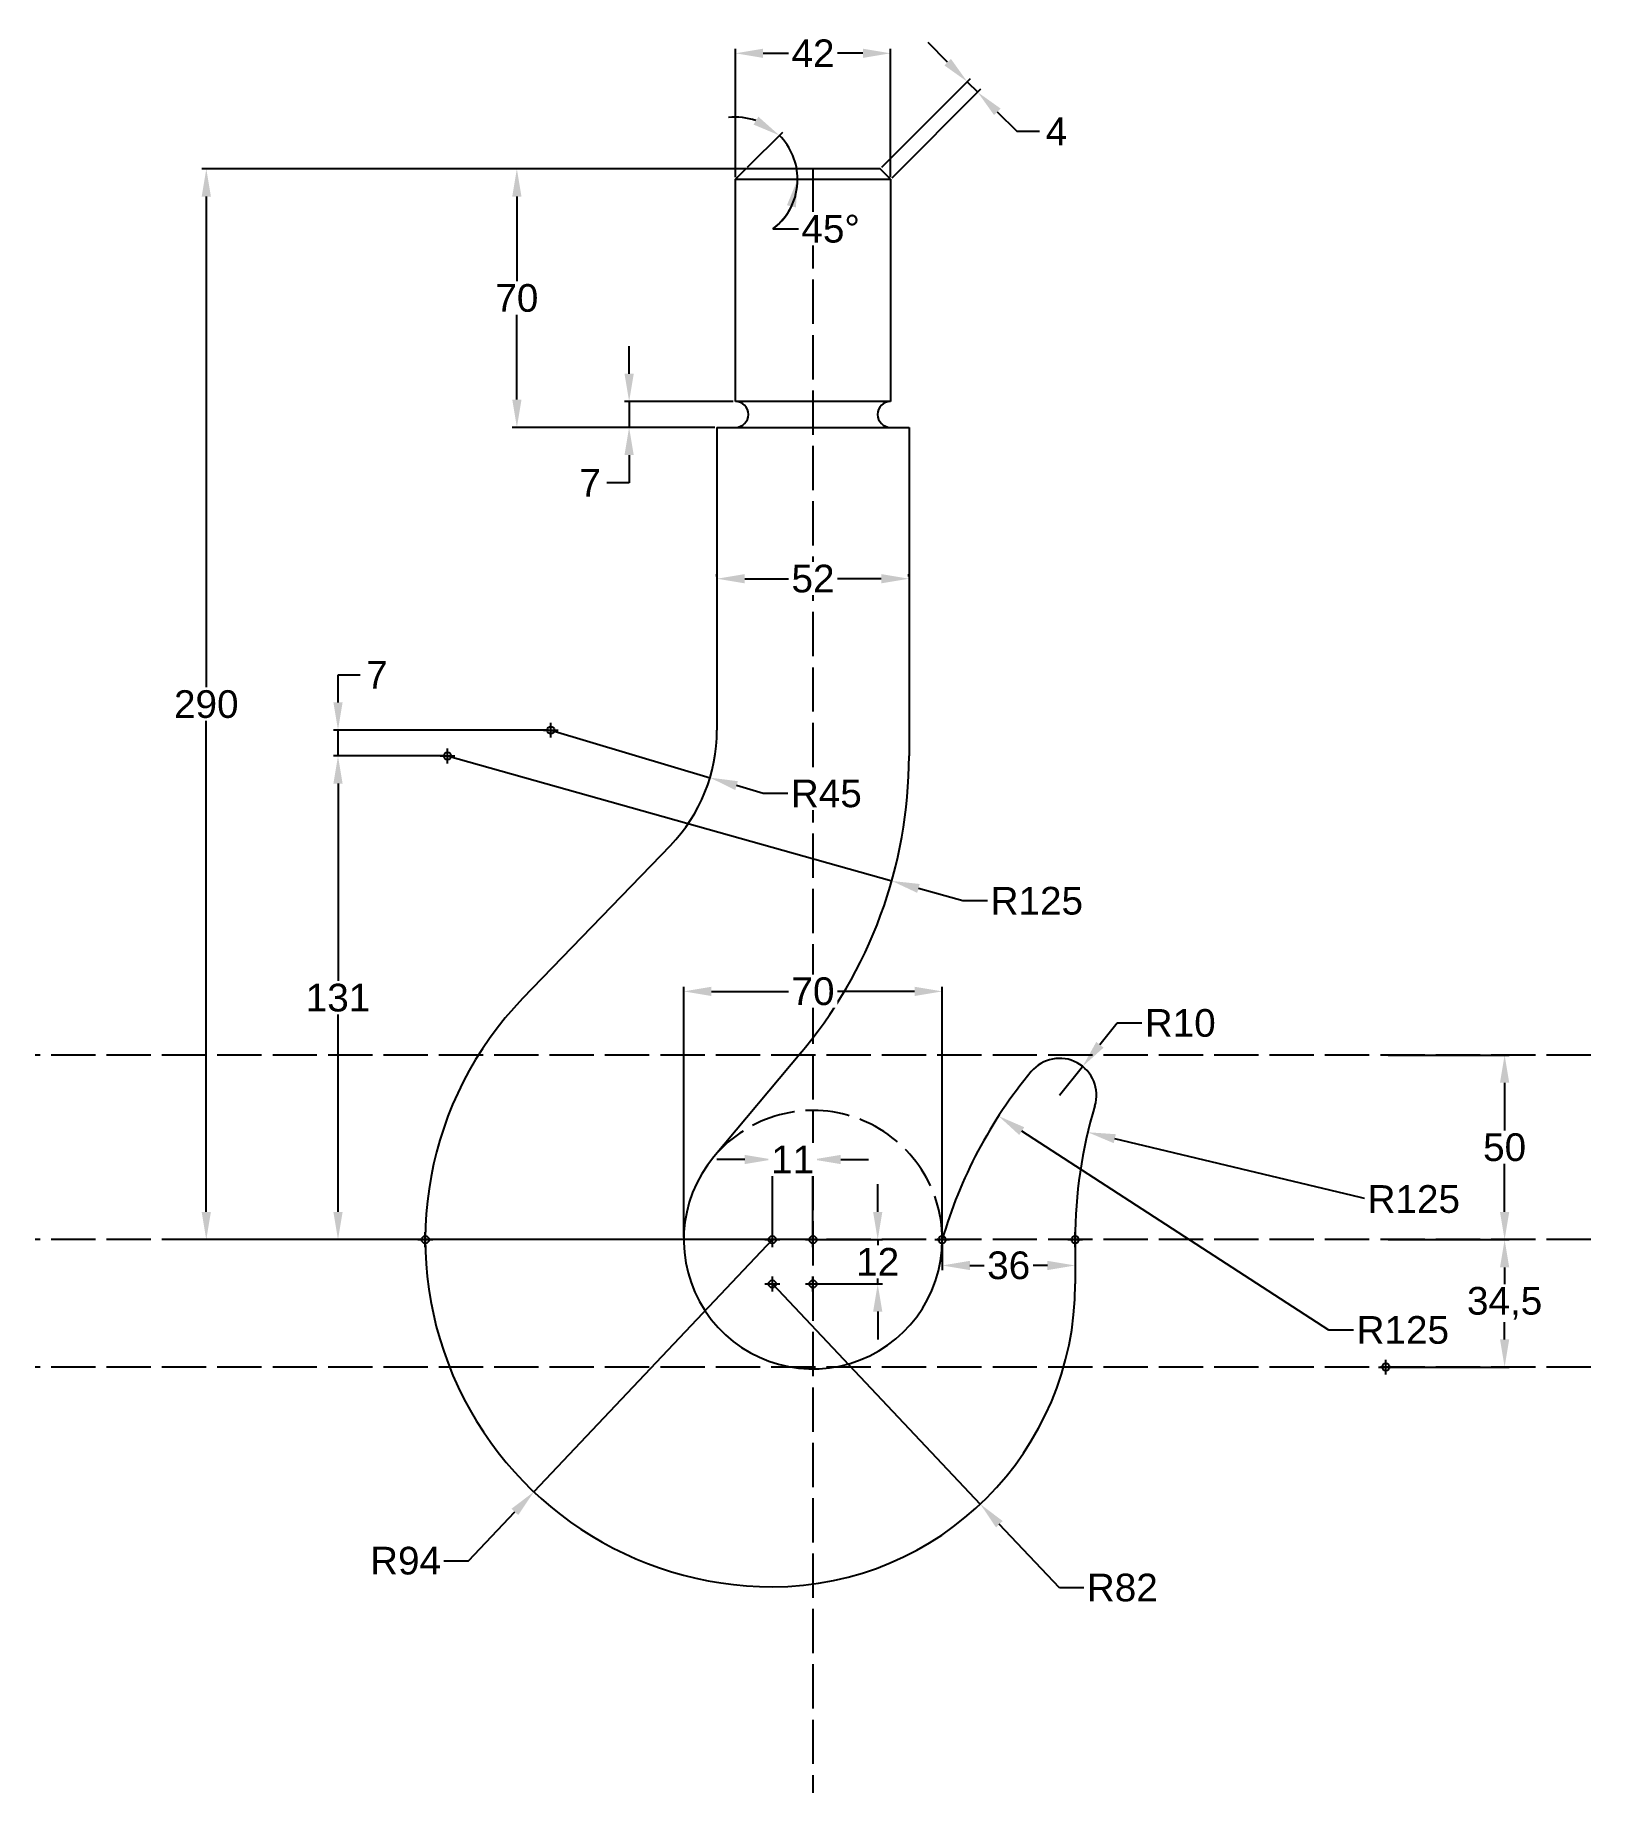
# Model space of a CAD drawing. Header units: millimetres. Extents: x 2958 to 3380, y 1514 to 1990.
import ezdxf

# ---------------------------------------------------------------- set-up
doc = ezdxf.new("R2010")
doc.units = ezdxf.units.MM
doc.header["$PDMODE"] = 34
doc.header["$PDSIZE"] = 2
doc.linetypes.add('ACAD_ISO02W100', pattern=[15, 12, -3])
doc.layers.add('dim', color=1, linetype='Continuous')
doc.layers.add('dot lines', color=6, linetype='ACAD_ISO02W100')
doc.styles.get("Standard").update_dxf_attribs({"font": 'arial.ttf'})
doc.dimstyles.new('ISO-25', dxfattribs={"dimtxt": 7.5, "dimasz": 7.5, "dimexe": 1.25, "dimexo": 0.625, "dimtad": 0, "dimtih": 1, "dimtoh": 1, "dimtxsty": 'Standard', "dimcen": 0, "dimadec": 0, "dimazin": 0, "dimtfac": 1, "dimtmove": 0, "dimatfit": 3, "dimfxl": 1, "dimtfill": 1, "dimarcsym": 0})

# ---------------------------------------------------------------- blocks, each defined once
blk = doc.blocks.new('*D15')
at = {"layer": 'Defpoints', "color": 0, "transparency": 16777216}
for p in [(3190.1, 1984.7), (3148.1, 1950.57), (3190.1, 1950.57)]:
    blk.add_point(p, dxfattribs=at)
at = {"layer": 'dim', "color": 0, "lineweight": -2, "transparency": 16777216}
for p, q in [((3148.1, 1951.2), (3148.1, 1985.95)), ((3190.1, 1951.2), (3190.1, 1985.95)), ((3155.6, 1984.7), (3162.99, 1984.7)), ((3182.6, 1984.7), (3175.21, 1984.7))]:
    blk.add_line(p, q, dxfattribs=at)
at = {"layer": 'dim', "color": 0, "transparency": 16777216}
for points in [[(3155.6, 1985.95), (3155.6, 1983.45), (3148.1, 1984.7)], [(3182.6, 1985.95), (3182.6, 1983.45), (3190.1, 1984.7)]]:
    blk.add_solid(points, dxfattribs=at)
at = {"layer": 'dim', "color": 0, "transparency": 16777216, "insert": (3169.1, 1984.7), "char_height": 7.5, "attachment_point": 5, "bg_fill": 3, "box_fill_scale": 1.1, "bg_fill_color": 256, "bg_fill_true_color": 13158600, "bg_fill_transparency": 0}
blk.add_mtext('42', dxfattribs=at)
blk = doc.blocks.new('*D16')
at = {"layer": 'Defpoints', "color": 0, "transparency": 16777216}
for p in [(3150.93, 1953.4), (3088.9, 1883.4), (3143.1, 1883.4)]:
    blk.add_point(p, dxfattribs=at)
at = {"layer": 'dim', "color": 0, "lineweight": -2, "transparency": 16777216}
for p, q in [((3150.31, 1953.4), (3087.65, 1953.4)), ((3088.9, 1945.9), (3088.9, 1922.85)), ((3088.9, 1890.9), (3088.9, 1913.95)), ((3142.48, 1883.4), (3087.65, 1883.4))]:
    blk.add_line(p, q, dxfattribs=at)
at = {"layer": 'dim', "color": 0, "transparency": 16777216}
for points in [[(3087.65, 1945.9), (3090.15, 1945.9), (3088.9, 1953.4)], [(3087.65, 1890.9), (3090.15, 1890.9), (3088.9, 1883.4)]]:
    blk.add_solid(points, dxfattribs=at)
at = {"layer": 'dim', "color": 0, "transparency": 16777216, "insert": (3088.9, 1918.4), "char_height": 7.5, "attachment_point": 5, "bg_fill": 3, "box_fill_scale": 1.1, "bg_fill_color": 256, "bg_fill_true_color": 13158600, "bg_fill_transparency": 0}
blk.add_mtext('70', dxfattribs=at)
blk = doc.blocks.new('*D17')
at = {"layer": 'Defpoints', "color": 0, "transparency": 16777216}
for p in [(3213.7, 1974.17), (3187.27, 1953.4), (3190.1, 1950.57)]:
    blk.add_point(p, dxfattribs=at)
at = {"layer": 'dim', "color": 0, "lineweight": -2, "transparency": 16777216}
for p, q in [((3205.57, 1982.31), (3200.27, 1987.61)), ((3187.72, 1953.84), (3211.76, 1977.89)), ((3210.88, 1977), (3213.7, 1974.17)), ((3190.54, 1951.01), (3214.59, 1975.06)), ((3219.01, 1968.87), (3224.31, 1963.57)), ((3224.31, 1963.57), (3231.81, 1963.57))]:
    blk.add_line(p, q, dxfattribs=at)
at = {"layer": 'dim', "color": 0, "transparency": 16777216}
for points in [[(3206.46, 1983.19), (3204.69, 1981.42), (3210.88, 1977)], [(3219.89, 1969.75), (3218.12, 1967.99), (3213.7, 1974.17)]]:
    blk.add_solid(points, dxfattribs=at)
at = {"layer": 'dim', "color": 0, "transparency": 16777216, "insert": (3235.03, 1963.57), "char_height": 7.5, "attachment_point": 5, "bg_fill": 3, "box_fill_scale": 1.1, "bg_fill_color": 256, "bg_fill_true_color": 13158600, "bg_fill_transparency": 0}
blk.add_mtext('4', dxfattribs=at)
blk = doc.blocks.new('*D18')
at = {"layer": 'Defpoints', "color": 0, "transparency": 16777216}
for p in [(3162.68, 1958.99), (3150.93, 1953.4), (3148.1, 1950.57), (3148.1, 1950.57), (3190.1, 1950.57)]:
    blk.add_point(p, dxfattribs=at)
at = {"layer": 'dim', "color": 0, "lineweight": -2, "transparency": 16777216}
for p, q in [((3151.37, 1953.84), (3160.89, 1963.36)), ((3158.25, 1937.14), (3165.75, 1937.14))]:
    blk.add_line(p, q, dxfattribs=at)
for start, end in [(70.7473, 96.4946), (0, 45), (307.0761, 0), (308.5054, 334.2527)]:
    blk.add_arc((3148.1, 1950.57), 16.83, start, end, dxfattribs=at)
at = {"layer": 'dim', "color": 0, "transparency": 16777216}
for points in [[(3154.32, 1967.52), (3152.99, 1965.4), (3160, 1962.47)], [(3162.04, 1943.54), (3164.48, 1942.98), (3164.93, 1950.57)]]:
    blk.add_solid(points, dxfattribs=at)
at = {"layer": 'dim', "color": 0, "transparency": 16777216, "insert": (3173.88, 1937.14), "char_height": 7.5, "attachment_point": 5, "bg_fill": 3, "box_fill_scale": 1.1, "bg_fill_color": 256, "bg_fill_true_color": 13158600, "bg_fill_transparency": 0}
blk.add_mtext('45°', dxfattribs=at)
blk = doc.blocks.new('*D19')
at = {"layer": 'Defpoints', "color": 0, "transparency": 16777216}
for p in [(3148.1, 1890.4), (3119.3, 1883.4), (3143.1, 1883.4)]:
    blk.add_point(p, dxfattribs=at)
at = {"layer": 'dim', "color": 0, "lineweight": -2, "transparency": 16777216}
for p, q in [((3119.3, 1897.9), (3119.3, 1905.4)), ((3147.48, 1890.4), (3118.05, 1890.4)), ((3119.3, 1890.4), (3119.3, 1883.4)), ((3142.48, 1883.4), (3118.05, 1883.4)), ((3119.3, 1875.9), (3119.3, 1868.4)), ((3119.3, 1868.4), (3111.8, 1868.4))]:
    blk.add_line(p, q, dxfattribs=at)
at = {"layer": 'dim', "color": 0, "transparency": 16777216}
for points in [[(3118.05, 1897.9), (3120.55, 1897.9), (3119.3, 1890.4)], [(3118.05, 1875.9), (3120.55, 1875.9), (3119.3, 1883.4)]]:
    blk.add_solid(points, dxfattribs=at)
at = {"layer": 'dim', "color": 0, "transparency": 16777216, "insert": (3108.75, 1868.4), "char_height": 7.5, "attachment_point": 5, "bg_fill": 3, "box_fill_scale": 1.1, "bg_fill_color": 256, "bg_fill_true_color": 13158600, "bg_fill_transparency": 0}
blk.add_mtext('7', dxfattribs=at)
blk = doc.blocks.new('*D20')
at = {"layer": 'Defpoints', "color": 0, "transparency": 16777216}
for p in [(3143.1, 1842.4), (3195.1, 1842.4), (3195.1, 1842.4)]:
    blk.add_point(p, dxfattribs=at)
at = {"layer": 'dim', "color": 0, "lineweight": -2, "transparency": 16777216}
for p, q in [((3143.1, 1843.02), (3143.1, 1843.65)), ((3150.6, 1842.4), (3163.14, 1842.4)), ((3187.6, 1842.4), (3175.06, 1842.4)), ((3195.1, 1843.02), (3195.1, 1843.65))]:
    blk.add_line(p, q, dxfattribs=at)
at = {"layer": 'dim', "color": 0, "transparency": 16777216}
for points in [[(3150.6, 1843.65), (3150.6, 1841.15), (3143.1, 1842.4)], [(3187.6, 1843.65), (3187.6, 1841.15), (3195.1, 1842.4)]]:
    blk.add_solid(points, dxfattribs=at)
at = {"layer": 'dim', "color": 0, "transparency": 16777216, "insert": (3169.1, 1842.4), "char_height": 7.5, "attachment_point": 5, "bg_fill": 3, "box_fill_scale": 1.1, "bg_fill_color": 256, "bg_fill_true_color": 13158600, "bg_fill_transparency": 0}
blk.add_mtext('52', dxfattribs=at)
blk = doc.blocks.new('*D21')
at = {"layer": 'Defpoints', "color": 0, "transparency": 16777216}
for p in [(3169.1, 1953.4), (3004.79, 1663.4), (3169.1, 1663.4)]:
    blk.add_point(p, dxfattribs=at)
at = {"layer": 'dim', "color": 0, "lineweight": -2, "transparency": 16777216}
for p, q in [((3168.48, 1953.4), (3003.54, 1953.4)), ((3004.79, 1945.9), (3004.79, 1812.85)), ((3004.79, 1670.9), (3004.79, 1803.95)), ((3168.48, 1663.4), (3003.54, 1663.4))]:
    blk.add_line(p, q, dxfattribs=at)
at = {"layer": 'dim', "color": 0, "transparency": 16777216}
for points in [[(3003.54, 1945.9), (3006.04, 1945.9), (3004.79, 1953.4)], [(3003.54, 1670.9), (3006.04, 1670.9), (3004.79, 1663.4)]]:
    blk.add_solid(points, dxfattribs=at)
at = {"layer": 'dim', "color": 0, "transparency": 16777216, "insert": (3004.79, 1808.4), "char_height": 7.5, "attachment_point": 5, "bg_fill": 3, "box_fill_scale": 1.1, "bg_fill_color": 256, "bg_fill_true_color": 13158600, "bg_fill_transparency": 0}
blk.add_mtext('290', dxfattribs=at)
blk = doc.blocks.new('*D22')
at = {"layer": 'Defpoints', "color": 0, "transparency": 16777216}
for p in [(3040.46, 1794.4), (3070.1, 1794.4), (3169.1, 1663.4)]:
    blk.add_point(p, dxfattribs=at)
at = {"layer": 'dim', "color": 0, "lineweight": -2, "transparency": 16777216}
for p, q in [((3069.48, 1794.4), (3039.21, 1794.4)), ((3040.46, 1786.9), (3040.46, 1733.36)), ((3040.46, 1670.9), (3040.46, 1724.44)), ((3168.48, 1663.4), (3039.21, 1663.4))]:
    blk.add_line(p, q, dxfattribs=at)
at = {"layer": 'dim', "color": 0, "transparency": 16777216}
for points in [[(3039.21, 1786.9), (3041.71, 1786.9), (3040.46, 1794.4)], [(3039.21, 1670.9), (3041.71, 1670.9), (3040.46, 1663.4)]]:
    blk.add_solid(points, dxfattribs=at)
at = {"layer": 'dim', "color": 0, "transparency": 16777216, "insert": (3040.46, 1728.9), "char_height": 7.5, "attachment_point": 5, "bg_fill": 3, "box_fill_scale": 1.1, "bg_fill_color": 256, "bg_fill_true_color": 13158600, "bg_fill_transparency": 0}
blk.add_mtext('131', dxfattribs=at)
blk = doc.blocks.new('*D23')
at = {"layer": 'Defpoints', "color": 0, "transparency": 16777216}
for p in [(3040.46, 1801.4), (3098.1, 1801.4), (3070.1, 1794.4)]:
    blk.add_point(p, dxfattribs=at)
at = {"layer": 'dim', "color": 0, "lineweight": -2, "transparency": 16777216}
for p, q in [((3040.46, 1808.9), (3040.46, 1816.4)), ((3040.46, 1816.4), (3047.96, 1816.4)), ((3097.48, 1801.4), (3039.21, 1801.4)), ((3040.46, 1794.4), (3040.46, 1801.4)), ((3069.48, 1794.4), (3039.21, 1794.4)), ((3040.46, 1786.9), (3040.46, 1779.4))]:
    blk.add_line(p, q, dxfattribs=at)
at = {"layer": 'dim', "color": 0, "transparency": 16777216}
for points in [[(3039.21, 1808.9), (3041.71, 1808.9), (3040.46, 1801.4)], [(3039.21, 1786.9), (3041.71, 1786.9), (3040.46, 1794.4)]]:
    blk.add_solid(points, dxfattribs=at)
at = {"layer": 'dim', "color": 0, "transparency": 16777216, "insert": (3051.01, 1816.4), "char_height": 7.5, "attachment_point": 5, "bg_fill": 3, "box_fill_scale": 1.1, "bg_fill_color": 256, "bg_fill_true_color": 13158600, "bg_fill_transparency": 0}
blk.add_mtext('7', dxfattribs=at)
blk = doc.blocks.new('*D24')
at = {"layer": 'Defpoints', "color": 0, "transparency": 16777216}
for p in [(3204.1, 1730.64), (3134.1, 1663.4), (3204.1, 1663.4)]:
    blk.add_point(p, dxfattribs=at)
at = {"layer": 'dim', "color": 0, "lineweight": -2, "transparency": 16777216}
for p, q in [((3134.1, 1664.02), (3134.1, 1731.89)), ((3141.6, 1730.64), (3163.15, 1730.64)), ((3196.6, 1730.64), (3175.06, 1730.64)), ((3204.1, 1664.02), (3204.1, 1731.89))]:
    blk.add_line(p, q, dxfattribs=at)
at = {"layer": 'dim', "color": 0, "transparency": 16777216}
for points in [[(3141.6, 1731.89), (3141.6, 1729.39), (3134.1, 1730.64)], [(3196.6, 1731.89), (3196.6, 1729.39), (3204.1, 1730.64)]]:
    blk.add_solid(points, dxfattribs=at)
at = {"layer": 'dim', "color": 0, "transparency": 16777216, "insert": (3169.1, 1730.64), "char_height": 7.5, "attachment_point": 5, "bg_fill": 3, "box_fill_scale": 1.1, "bg_fill_color": 256, "bg_fill_true_color": 13158600, "bg_fill_transparency": 0}
blk.add_mtext('70', dxfattribs=at)
blk = doc.blocks.new('*D25')
at = {"layer": 'Defpoints', "color": 0, "transparency": 16777216}
for p in [(3158.1, 1663.4), (3169.1, 1663.4)]:
    blk.add_point(p, dxfattribs=at)
at = {"layer": 'dim', "color": 0, "lineweight": -2, "transparency": 16777216}
for p, q in [((3158.1, 1664.02), (3158.1, 1686.36)), ((3169.1, 1664.02), (3169.1, 1686.36)), ((3150.6, 1685.11), (3143.1, 1685.11)), ((3158.1, 1685.11), (3158.68, 1685.11)), ((3169.1, 1685.11), (3168.52, 1685.11)), ((3176.6, 1685.11), (3184.1, 1685.11))]:
    blk.add_line(p, q, dxfattribs=at)
at = {"layer": 'dim', "color": 0, "transparency": 16777216}
for points in [[(3150.6, 1686.36), (3150.6, 1683.86), (3158.1, 1685.11)], [(3176.6, 1686.36), (3176.6, 1683.86), (3169.1, 1685.11)]]:
    blk.add_solid(points, dxfattribs=at)
at = {"layer": 'dim', "color": 0, "transparency": 16777216, "insert": (3163.6, 1685.11), "char_height": 7.5, "attachment_point": 5, "bg_fill": 3, "box_fill_scale": 1.1, "bg_fill_color": 256, "bg_fill_true_color": 13158600, "bg_fill_transparency": 0}
blk.add_mtext('11', dxfattribs=at)
at = {"layer": 'Defpoints', "color": 0, "transparency": 16777216}
blk.add_point((3158.1, 1685.11), dxfattribs=at)
blk = doc.blocks.new('*D26')
at = {"layer": 'Defpoints', "color": 0, "transparency": 16777216}
for p in [(3169.1, 1663.4), (3169.1, 1651.4)]:
    blk.add_point(p, dxfattribs=at)
at = {"layer": 'dim', "color": 0, "lineweight": -2, "transparency": 16777216}
for p, q in [((3186.63, 1670.9), (3186.63, 1678.4)), ((3169.73, 1663.4), (3187.88, 1663.4)), ((3186.63, 1663.4), (3186.63, 1661.79)), ((3186.63, 1651.4), (3186.63, 1653.01)), ((3169.73, 1651.4), (3187.88, 1651.4)), ((3186.63, 1643.9), (3186.63, 1636.4))]:
    blk.add_line(p, q, dxfattribs=at)
at = {"layer": 'dim', "color": 0, "transparency": 16777216}
for points in [[(3185.38, 1670.9), (3187.88, 1670.9), (3186.63, 1663.4)], [(3185.38, 1643.9), (3187.88, 1643.9), (3186.63, 1651.4)]]:
    blk.add_solid(points, dxfattribs=at)
at = {"layer": 'dim', "color": 0, "transparency": 16777216, "insert": (3186.63, 1657.4), "char_height": 7.5, "attachment_point": 5, "bg_fill": 3, "box_fill_scale": 1.1, "bg_fill_color": 256, "bg_fill_true_color": 13158600, "bg_fill_transparency": 0}
blk.add_mtext('12', dxfattribs=at)
at = {"layer": 'Defpoints', "color": 0, "transparency": 16777216}
blk.add_point((3186.63, 1651.4), dxfattribs=at)
blk = doc.blocks.new('*D27')
at = {"layer": 'Defpoints', "color": 0, "transparency": 16777216}
for p in [(3204.1, 1663.4), (3240.1, 1663.4), (3240.1, 1656.41)]:
    blk.add_point(p, dxfattribs=at)
at = {"layer": 'dim', "color": 0, "lineweight": -2, "transparency": 16777216}
for p, q in [((3204.1, 1662.77), (3204.1, 1655.16)), ((3240.1, 1662.77), (3240.1, 1655.16)), ((3211.6, 1656.41), (3216.11, 1656.41)), ((3232.6, 1656.41), (3228.09, 1656.41))]:
    blk.add_line(p, q, dxfattribs=at)
at = {"layer": 'dim', "color": 0, "transparency": 16777216}
for points in [[(3211.6, 1657.66), (3211.6, 1655.16), (3204.1, 1656.41)], [(3232.6, 1657.66), (3232.6, 1655.16), (3240.1, 1656.41)]]:
    blk.add_solid(points, dxfattribs=at)
at = {"layer": 'dim', "color": 0, "transparency": 16777216, "insert": (3222.1, 1656.41), "char_height": 7.5, "attachment_point": 5, "bg_fill": 3, "box_fill_scale": 1.1, "bg_fill_color": 256, "bg_fill_true_color": 13158600, "bg_fill_transparency": 0}
blk.add_mtext('36', dxfattribs=at)
blk = doc.blocks.new('*D29')
at = {"layer": 'Defpoints', "color": 0, "transparency": 16777216}
for p in [(3070.1, 1794.4), (3190.43, 1760.56)]:
    blk.add_point(p, dxfattribs=at)
at = {"layer": 'dim', "color": 0, "lineweight": -2, "transparency": 16777216}
for p, q in [((3070.1, 1794.4), (3190.43, 1760.56)), ((3209.69, 1755.14), (3197.65, 1758.53)), ((3217.19, 1755.14), (3209.69, 1755.14))]:
    blk.add_line(p, q, dxfattribs=at)
at = {"layer": 'dim', "color": 0, "transparency": 16777216}
blk.add_solid([(3197.99, 1759.73), (3197.32, 1757.33), (3190.43, 1760.56)], dxfattribs=at)
at = {"layer": 'dim', "color": 0, "transparency": 16777216, "insert": (3229.72, 1755.14), "char_height": 7.5, "attachment_point": 5, "bg_fill": 3, "box_fill_scale": 1.1, "bg_fill_color": 256, "bg_fill_true_color": 13158600, "bg_fill_transparency": 0}
blk.add_mtext('R125', dxfattribs=at)
blk = doc.blocks.new('*D30')
at = {"layer": 'Defpoints', "color": 0, "transparency": 16777216}
for p in [(3098.1, 1801.4), (3141.22, 1788.52)]:
    blk.add_point(p, dxfattribs=at)
at = {"layer": 'dim', "color": 0, "lineweight": -2, "transparency": 16777216}
for p, q in [((3098.1, 1801.4), (3141.22, 1788.52)), ((3155.59, 1784.22), (3148.41, 1786.37)), ((3163.09, 1784.22), (3155.59, 1784.22))]:
    blk.add_line(p, q, dxfattribs=at)
at = {"layer": 'dim', "color": 0, "transparency": 16777216}
blk.add_solid([(3148.76, 1787.57), (3148.05, 1785.17), (3141.22, 1788.52)], dxfattribs=at)
at = {"layer": 'dim', "color": 0, "transparency": 16777216, "insert": (3172.71, 1784.22), "char_height": 7.5, "attachment_point": 5, "bg_fill": 3, "box_fill_scale": 1.1, "bg_fill_color": 256, "bg_fill_true_color": 13158600, "bg_fill_transparency": 0}
blk.add_mtext('R45', dxfattribs=at)
blk = doc.blocks.new('*D31')
at = {"layer": 'Defpoints', "color": 0, "transparency": 16777216}
for p in [(3158.1, 1663.4), (3093.51, 1595.11)]:
    blk.add_point(p, dxfattribs=at)
at = {"layer": 'dim', "color": 0, "lineweight": -2, "transparency": 16777216}
for p, q in [((3158.1, 1663.4), (3093.51, 1595.11)), ((3075.83, 1576.42), (3088.35, 1589.66)), ((3068.33, 1576.42), (3075.83, 1576.42))]:
    blk.add_line(p, q, dxfattribs=at)
at = {"layer": 'dim', "color": 0, "transparency": 16777216}
blk.add_solid([(3087.44, 1590.52), (3089.26, 1588.8), (3093.51, 1595.11)], dxfattribs=at)
at = {"layer": 'dim', "color": 0, "transparency": 16777216, "insert": (3058.76, 1576.42), "char_height": 7.5, "attachment_point": 5, "bg_fill": 3, "box_fill_scale": 1.1, "bg_fill_color": 256, "bg_fill_true_color": 13158600, "bg_fill_transparency": 0}
blk.add_mtext('R94', dxfattribs=at)
blk = doc.blocks.new('*D32')
at = {"layer": 'Defpoints', "color": 0, "transparency": 16777216}
for p in [(3158.1, 1651.4), (3214.41, 1591.79)]:
    blk.add_point(p, dxfattribs=at)
at = {"layer": 'dim', "color": 0, "lineweight": -2, "transparency": 16777216}
for p, q in [((3158.1, 1651.4), (3214.41, 1591.79)), ((3235.82, 1569.14), (3219.56, 1586.34)), ((3243.32, 1569.14), (3235.82, 1569.14))]:
    blk.add_line(p, q, dxfattribs=at)
at = {"layer": 'dim', "color": 0, "transparency": 16777216}
blk.add_solid([(3220.47, 1587.2), (3218.66, 1585.48), (3214.41, 1591.79)], dxfattribs=at)
at = {"layer": 'dim', "color": 0, "transparency": 16777216, "insert": (3252.87, 1569.14), "char_height": 7.5, "attachment_point": 5, "bg_fill": 3, "box_fill_scale": 1.1, "bg_fill_color": 256, "bg_fill_true_color": 13158600, "bg_fill_transparency": 0}
blk.add_mtext('R82', dxfattribs=at)
blk = doc.blocks.new('*D33')
at = {"layer": 'Defpoints', "color": 0, "transparency": 16777216}
for p in [(3242.13, 1710.32), (3235.89, 1702.51)]:
    blk.add_point(p, dxfattribs=at)
at = {"layer": 'dim', "color": 0, "lineweight": -2, "transparency": 16777216}
for p, q in [((3251.49, 1722.05), (3246.81, 1716.18)), ((3258.99, 1722.05), (3251.49, 1722.05)), ((3235.89, 1702.51), (3242.13, 1710.32))]:
    blk.add_line(p, q, dxfattribs=at)
at = {"layer": 'dim', "color": 0, "transparency": 16777216}
blk.add_solid([(3245.83, 1716.96), (3247.79, 1715.4), (3242.13, 1710.32)], dxfattribs=at)
at = {"layer": 'dim', "color": 0, "transparency": 16777216, "insert": (3268.56, 1722.05), "char_height": 7.5, "attachment_point": 5, "bg_fill": 3, "box_fill_scale": 1.1, "bg_fill_color": 256, "bg_fill_true_color": 13158600, "bg_fill_transparency": 0}
blk.add_mtext('R10', dxfattribs=at)
blk = doc.blocks.new('*D34')
at = {"layer": 'Defpoints', "color": 0, "transparency": 16777216}
for p in [(3243.53, 1692.49), (3365.1, 1663.4)]:
    blk.add_point(p, dxfattribs=at)
at = {"layer": 'dim', "color": 0, "lineweight": -2, "transparency": 16777216}
blk.add_line((3319.29, 1674.36), (3250.83, 1690.74), dxfattribs=at)
at = {"layer": 'dim', "color": 0, "transparency": 16777216}
blk.add_solid([(3251.12, 1691.96), (3250.54, 1689.53), (3243.53, 1692.49)], dxfattribs=at)
at = {"layer": 'dim', "color": 0, "transparency": 16777216, "insert": (3331.81, 1674.36), "char_height": 7.5, "attachment_point": 5, "bg_fill": 3, "box_fill_scale": 1.1, "bg_fill_color": 256, "bg_fill_true_color": 13158600, "bg_fill_transparency": 0}
blk.add_mtext('R125', dxfattribs=at)
blk = doc.blocks.new('*D35')
at = {"layer": 'Defpoints', "color": 0, "transparency": 16777216}
for p in [(3219.35, 1696.88), (3324.25, 1628.9)]:
    blk.add_point(p, dxfattribs=at)
at = {"layer": 'dim', "color": 0, "lineweight": -2, "transparency": 16777216}
for p, q in [((3308.81, 1638.9), (3225.64, 1692.8)), ((3316.31, 1638.9), (3308.81, 1638.9))]:
    blk.add_line(p, q, dxfattribs=at)
at = {"layer": 'dim', "color": 0, "transparency": 16777216}
blk.add_solid([(3226.32, 1693.85), (3224.96, 1691.75), (3219.35, 1696.88)], dxfattribs=at)
at = {"layer": 'dim', "color": 0, "transparency": 16777216, "insert": (3328.84, 1638.9), "char_height": 7.5, "attachment_point": 5, "bg_fill": 3, "box_fill_scale": 1.1, "bg_fill_color": 256, "bg_fill_true_color": 13158600, "bg_fill_transparency": 0}
blk.add_mtext('R125', dxfattribs=at)
blk = doc.blocks.new('*D36')
at = {"layer": 'Defpoints', "color": 0, "transparency": 16777216}
for p in [(3324.25, 1663.4), (3356.41, 1663.4), (3324.25, 1628.9)]:
    blk.add_point(p, dxfattribs=at)
at = {"layer": 'dim', "color": 0, "lineweight": -2, "transparency": 16777216}
for p, q in [((3324.87, 1663.4), (3357.66, 1663.4)), ((3356.41, 1655.9), (3356.41, 1651.28)), ((3356.41, 1636.4), (3356.41, 1641.02)), ((3324.87, 1628.9), (3357.66, 1628.9))]:
    blk.add_line(p, q, dxfattribs=at)
at = {"layer": 'dim', "color": 0, "transparency": 16777216}
for points in [[(3355.16, 1655.9), (3357.66, 1655.9), (3356.41, 1663.4)], [(3355.16, 1636.4), (3357.66, 1636.4), (3356.41, 1628.9)]]:
    blk.add_solid(points, dxfattribs=at)
at = {"layer": 'dim', "color": 0, "transparency": 16777216, "insert": (3356.41, 1646.15), "char_height": 7.5, "attachment_point": 5, "bg_fill": 3, "box_fill_scale": 1.1, "bg_fill_color": 256, "bg_fill_true_color": 13158600, "bg_fill_transparency": 0}
blk.add_mtext('34,5', dxfattribs=at)
blk = doc.blocks.new('*D37')
at = {"layer": 'Defpoints', "color": 0, "transparency": 16777216}
for p in [(3324.25, 1713.4), (3356.41, 1713.4), (3324.25, 1663.4)]:
    blk.add_point(p, dxfattribs=at)
at = {"layer": 'dim', "color": 0, "lineweight": -2, "transparency": 16777216}
for p, q in [((3324.87, 1713.4), (3357.66, 1713.4)), ((3356.41, 1705.9), (3356.41, 1692.85)), ((3356.41, 1670.9), (3356.41, 1683.95)), ((3324.87, 1663.4), (3357.66, 1663.4))]:
    blk.add_line(p, q, dxfattribs=at)
at = {"layer": 'dim', "color": 0, "transparency": 16777216}
for points in [[(3355.16, 1705.9), (3357.66, 1705.9), (3356.41, 1713.4)], [(3355.16, 1670.9), (3357.66, 1670.9), (3356.41, 1663.4)]]:
    blk.add_solid(points, dxfattribs=at)
at = {"layer": 'dim', "color": 0, "transparency": 16777216, "insert": (3356.41, 1688.4), "char_height": 7.5, "attachment_point": 5, "bg_fill": 3, "box_fill_scale": 1.1, "bg_fill_color": 256, "bg_fill_true_color": 13158600, "bg_fill_transparency": 0}
blk.add_mtext('50', dxfattribs=at)

msp = doc.modelspace()

# ---------------------------------------------------------------- linework, layer by layer
for p, q in [((3148.102, 1950.571), (3150.931, 1953.4)), ((3187.274, 1953.4), (3150.931, 1953.4)), ((3190.102, 1950.571), (3187.274, 1953.4)), ((3148.102, 1890.4), (3148.102, 1950.571)), ((3148.102, 1950.571), (3190.102, 1950.571)), ((3190.102, 1950.571), (3190.102, 1890.4)), ((3190.102, 1890.4), (3148.102, 1890.4)), ((3143.102, 1883.4), (3195.102, 1883.4)), ((3143.102, 1883.4), (3143.102, 1801.4)), ((3195.102, 1883.4), (3195.102, 1794.4)), ((3130.485, 1770.153), (3090.458, 1728.67)), ((3165.953, 1714.165), (3142.264, 1685.865)), ((3240.102, 1663.4), (3240.102, 1651.4))]:
    msp.add_line(p, q)
for centre, radius, start, end in [((3148.102, 1886.9), 3.5, 270, 90), ((3190.102, 1886.9), 3.5, 90, 270), ((3098.102, 1801.4), 45, 316.02311, 0), ((3070.102, 1794.4), 125, 319.60902, 0), ((3158.102, 1663.4), 94, 136.02311, 270), ((3235.891, 1702.508), 10, 343.16031, 140.20247), ((3324.247, 1628.9), 125, 140.20247, 163.97838), ((3365.102, 1663.4), 125, 163.16031, 180), ((3169.102, 1663.4), 35, 140.06783, 0), ((3158.102, 1651.4), 82, 270, 0)]:
    msp.add_arc(centre, radius, start, end)
for p in [(3064.102, 1663.4), (3158.102, 1663.4), (3169.102, 1663.4), (3204.102, 1663.4), (3240.102, 1663.4), (3158.102, 1651.4), (3169.102, 1651.4), (3324.247, 1628.9)]:
    msp.add_point(p)
at = {"layer": 'dot lines'}
for p, q in [((3169.102, 1953.4), (3169.102, 1513.583)), ((3379.766, 1713.4), (2958.439, 1713.4)), ((3379.766, 1663.4), (2958.439, 1663.4)), ((3379.766, 1628.9), (2958.439, 1628.9))]:
    msp.add_line(p, q, dxfattribs=at)
msp.add_arc((3169.102, 1663.4), 35, 360, 140.06783, dxfattribs=at)

# ---------------------------------------------------------------- next in the draw order: dimensions: what is measured, and where the dimension line sits
at = {"layer": 'dim'}
for base, p1, p2, picture, middle in [((3190.102, 1984.695), (3148.102, 1950.571), (3190.102, 1950.571), '*D15', (3169.102, 1984.695)), ((3195.102, 1842.4), (3143.102, 1842.4), (3195.102, 1842.4), '*D20', (3169.102, 1842.4))]:
    dim = msp.add_linear_dim(base=base, p1=p1, p2=p2, dimstyle='ISO-25', dxfattribs=at)
    dim.commit()
    dim.dimension.update_dxf_attribs({"geometry": picture, "text_midpoint": middle})
dim = msp.add_radius_dim(center=(3235.891, 1702.508), mpoint=(3242.13, 1710.324), dimstyle='ISO-25', dxfattribs=at)
dim.commit()
dim.dimension.update_dxf_attribs({"geometry": '*D33', "text_midpoint": (3268.561, 1722.046)})
dim = msp.add_radius_dim(center=(3365.102, 1663.4), mpoint=(3243.534, 1692.487), dimstyle='ISO-25', dxfattribs=at)
dim.commit()
dim.dimension.update_dxf_attribs({"geometry": '*D34', "text_midpoint": (3319.285, 1674.362), "dimtype": 164})

# ---------------------------------------------------------------- next in the draw order: dimensions: what is measured, and where the dimension line sits
dim = msp.add_aligned_dim(p1=(3187.274, 1953.4), p2=(3190.102, 1950.571), distance=33.379, dimstyle='ISO-25', dxfattribs=at)
dim.commit()
dim.dimension.update_dxf_attribs({"geometry": '*D17', "text_midpoint": (3235.03, 1963.567)})
dim = msp.add_linear_dim(base=(3088.899, 1883.4), p1=(3150.931, 1953.4), p2=(3143.102, 1883.4), angle=90, dimstyle='ISO-25', dxfattribs=at)
dim.commit()
dim.dimension.update_dxf_attribs({"geometry": '*D16', "text_midpoint": (3088.899, 1918.4)})

# ---------------------------------------------------------------- next in the draw order: dimensions: what is measured, and where the dimension line sits
dim = msp.add_angular_dim_2l(base=(3162.678, 1958.987), line1=((3148.102, 1950.571), (3190.102, 1950.571)), line2=((3148.102, 1950.571), (3150.931, 1953.4)), dimstyle='ISO-25', dxfattribs=at)
dim.commit()
dim.dimension.update_dxf_attribs({"geometry": '*D18', "text_midpoint": (3173.882, 1937.143)})
dim = msp.add_linear_dim(base=(3119.303, 1883.4), p1=(3148.102, 1890.4), p2=(3143.102, 1883.4), angle=90, dimstyle='ISO-25', dxfattribs=at)
dim.commit()
dim.dimension.update_dxf_attribs({"geometry": '*D19', "text_midpoint": (3108.751, 1868.4)})

# ---------------------------------------------------------------- next in the draw order: dimensions: what is measured, and where the dimension line sits
dim = msp.add_linear_dim(base=(3004.785, 1663.4), p1=(3169.102, 1953.4), p2=(3169.102, 1663.4), angle=90, dimstyle='ISO-25', dxfattribs=at)
dim.commit()
dim.dimension.update_dxf_attribs({"geometry": '*D21', "text_midpoint": (3004.785, 1808.4)})

# ---------------------------------------------------------------- next in the draw order: linework, layer by layer
for p in [(3098.102, 1801.4), (3070.102, 1794.4)]:
    msp.add_point(p)

# ---------------------------------------------------------------- next in the draw order: dimensions: what is measured, and where the dimension line sits
dim = msp.add_linear_dim(base=(3040.461, 1794.4), p1=(3169.102, 1663.4), p2=(3070.102, 1794.4), angle=90, dimstyle='ISO-25', dxfattribs=at)
dim.commit()
dim.dimension.update_dxf_attribs({"geometry": '*D22', "text_midpoint": (3040.461, 1728.9)})

# ---------------------------------------------------------------- next in the draw order: dimensions: what is measured, and where the dimension line sits
dim = msp.add_linear_dim(base=(3040.461, 1801.4), p1=(3070.102, 1794.4), p2=(3098.102, 1801.4), angle=90, dimstyle='ISO-25', dxfattribs=at)
dim.commit()
dim.dimension.update_dxf_attribs({"geometry": '*D23', "text_midpoint": (3051.013, 1816.4)})
dim = msp.add_linear_dim(base=(3204.102, 1730.637), p1=(3134.102, 1663.4), p2=(3204.102, 1663.4), dimstyle='ISO-25', dxfattribs=at)
dim.commit()
dim.dimension.update_dxf_attribs({"geometry": '*D24', "text_midpoint": (3169.102, 1730.637)})

# ---------------------------------------------------------------- next in the draw order: dimensions: what is measured, and where the dimension line sits
dim = msp.add_radius_dim(center=(3070.102, 1794.4), mpoint=(3190.435, 1760.56), dimstyle='ISO-25', dxfattribs=at)
dim.commit()
dim.dimension.update_dxf_attribs({"geometry": '*D29', "text_midpoint": (3229.721, 1755.144), "dimtype": 164})
for base, p1, p2, picture, middle in [((3158.102, 1685.105), (3169.102, 1663.4), (3158.102, 1663.4), '*D25', (3163.602, 1685.105)), ((3240.102, 1656.41), (3204.102, 1663.4), (3240.102, 1663.4), '*D27', (3222.102, 1656.41))]:
    dim = msp.add_linear_dim(base=base, p1=p1, p2=p2, dimstyle='ISO-25', dxfattribs=at)
    dim.commit()
    dim.dimension.update_dxf_attribs({"geometry": picture, "text_midpoint": middle})

# ---------------------------------------------------------------- next in the draw order: dimensions: what is measured, and where the dimension line sits
dim = msp.add_radius_dim(center=(3098.102, 1801.4), mpoint=(3141.219, 1788.518), dimstyle='ISO-25', dxfattribs=at)
dim.commit()
dim.dimension.update_dxf_attribs({"geometry": '*D30', "text_midpoint": (3172.705, 1784.225)})
dim = msp.add_linear_dim(base=(3186.633, 1651.4), p1=(3169.102, 1663.4), p2=(3169.102, 1651.4), angle=90, dimstyle='ISO-25', dxfattribs=at)
dim.commit()
dim.dimension.update_dxf_attribs({"geometry": '*D26', "text_midpoint": (3186.633, 1657.4)})
dim = msp.add_radius_dim(center=(3158.102, 1663.4), mpoint=(3093.506, 1595.111), dimstyle='ISO-25', dxfattribs=at)
dim.commit()
dim.dimension.update_dxf_attribs({"geometry": '*D31', "text_midpoint": (3058.756, 1576.421), "dimtype": 164})

# ---------------------------------------------------------------- next in the draw order: dimensions: what is measured, and where the dimension line sits
dim = msp.add_radius_dim(center=(3158.102, 1651.4), mpoint=(3214.414, 1591.793), dimstyle='ISO-25', dxfattribs=at)
dim.commit()
dim.dimension.update_dxf_attribs({"geometry": '*D32', "text_midpoint": (3252.865, 1569.136), "dimtype": 164})

# ---------------------------------------------------------------- next in the draw order: dimensions: what is measured, and where the dimension line sits
dim = msp.add_radius_dim(center=(3324.247, 1628.9), mpoint=(3219.345, 1696.875), dimstyle='ISO-25', dxfattribs=at)
dim.commit()
dim.dimension.update_dxf_attribs({"geometry": '*D35', "text_midpoint": (3328.839, 1638.902), "dimtype": 164})

# ---------------------------------------------------------------- next in the draw order: dimensions: what is measured, and where the dimension line sits
dim = msp.add_linear_dim(base=(3356.407, 1663.4), p1=(3324.247, 1628.9), p2=(3324.247, 1663.4), angle=90, dimstyle='ISO-25', dxfattribs=at)
dim.commit()
dim.dimension.update_dxf_attribs({"geometry": '*D36', "text_midpoint": (3356.407, 1646.15)})

# ---------------------------------------------------------------- next in the draw order: dimensions: what is measured, and where the dimension line sits
dim = msp.add_linear_dim(base=(3356.407, 1713.4), p1=(3324.247, 1663.4), p2=(3324.247, 1713.4), angle=90, dimstyle='ISO-25', dxfattribs=at)
dim.commit()
dim.dimension.update_dxf_attribs({"geometry": '*D37', "text_midpoint": (3356.407, 1688.4)})

doc.saveas('drawing.dxf')
